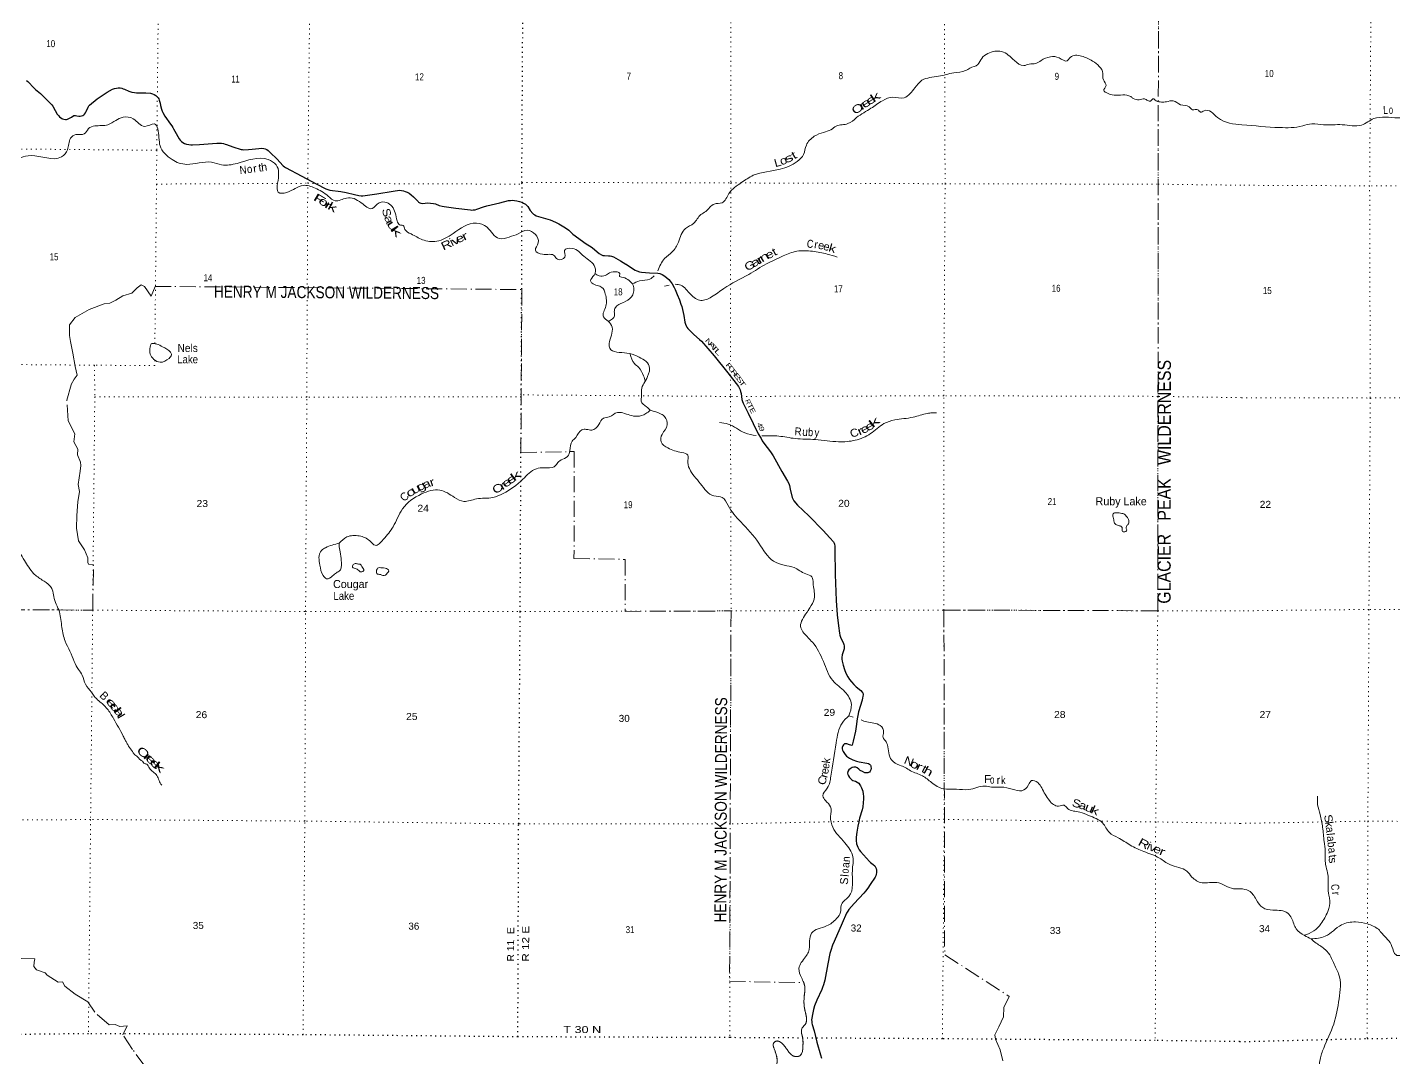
# Model space of a CAD drawing. Header units: feet. Extents: x -1048576 to 137166, y -268550 to 2097152.
# Drawn here: x -91916 to -57767, y 196575 to 222314 of the extents above; entities that cross this region are included whole.
import ezdxf
from ezdxf.enums import TextEntityAlignment as Align

# ---------------------------------------------------------------- set-up
doc = ezdxf.new("R2010")
doc.units = ezdxf.units.FT
doc.header["$LTSCALE"] = 80
doc.linetypes.add('DOT_DASHED', pattern=[7.7, 5, -1.2, 0.3, -1.2])
doc.linetypes.add('DOTTED', pattern=[1.5, 0.3, -1.2])
for name, color, linetype, lineweight in [('29', 7, 'Continuous', 25), ('39', 7, 'Continuous', 13), ('44', 7, 'DOT_DASHED', 13), ('6', 7, 'DOTTED', 25), ('7', 7, 'DOTTED', 13)]:
    doc.layers.add(name, color=color, linetype=linetype, lineweight=lineweight)
doc.layers.add('30', color=7, linetype='Continuous')
doc.layers.add('41', color=7, linetype='Continuous')

msp = doc.modelspace()

# ---------------------------------------------------------------- linework, layer by layer
at = {"layer": '29'}
for points in [[(-91935.28, 220983.56), (-91901.43, 220958.17), (-91869.14, 220928.26), (-91778.57, 220829.3), (-91746.97, 220795.25), (-91715.23, 220763.51), (-91630.6, 220695.8), (-91588.28, 220659.83), (-91438.72, 220512.67), (-91334.38, 220414.4), (-91300.58, 220376.28), (-91277.25, 220344.58), (-91216.99, 220237.1), (-91167.23, 220145.69), (-91137.2, 220108.1), (-91112.22, 220080.1), (-91056.07, 220037.61), (-91033.93, 220025.09), (-91002.2, 220016.63), (-90966.23, 220012.4), (-90935.53, 220014.66), (-90915.45, 220018.74), (-90879.48, 220033.55), (-90841.84, 220052.89), (-90813.89, 220067.41), (-90755.8, 220109.47), (-90733.48, 220113.95), (-90711.38, 220110.47), (-90678.47, 220101.26), (-90626.91, 220098.44), (-90598.07, 220097.03), (-90566.33, 220101.26), (-90529.69, 220114.39), (-90507.09, 220128.77), (-90490.16, 220145.69), (-90464.77, 220179.55), (-90444.79, 220209.34), (-90397.85, 220321.31), (-90380.14, 220350.93), (-90362.46, 220368.95), (-90173.24, 220526.11), (-89923.24, 220694), (-89784.35, 220767.53), (-89734.8, 220784.68), (-89690.37, 220795.26), (-89646.39, 220800.71), (-89599.39, 220799.5), (-89557.07, 220791.03), (-89517.77, 220777.58), (-89485.13, 220767.76), (-89375.78, 220721.85), (-89303.17, 220697.94), (-89235.38, 220684.32), (-89186.8, 220678.89), (-88951.02, 220677.82), (-88837.69, 220666.2), (-88790.14, 220653.95), (-88746.71, 220636.58), (-88708.62, 220611.19), (-88674.77, 220579.45), (-88647.23, 220549.75), (-88632.45, 220526.56), (-88619.76, 220496.93), (-88598.6, 220416.53), (-88584.9, 220362.61), (-88562.63, 220270.54), (-88545.72, 220222.42), (-88528.78, 220183.79), (-88475.92, 220097.69), (-88336.23, 219896.04), (-88307.86, 219857.66), (-88279.11, 219813.52), (-88260.07, 219781.78), (-88230.36, 219716.6), (-88117.67, 219526.29), (-88097.15, 219496.14), (-88065.41, 219466.52), (-88027.33, 219436.9), (-87991.08, 219414.39), (-87965.97, 219403.05), (-87934.23, 219392.47), (-87883.45, 219384), (-87832.49, 219378.46), (-87786.12, 219375.54), (-87614.4, 219385.58)], [(-87612.38, 219385.54), (-87178.88, 219419.97), (-87127.25, 219422.89), (-87104.82, 219422.09), (-87065.99, 219419.29), (-87015.21, 219408.71), (-86973.64, 219396.7), (-86941.91, 219386.12), (-86778.27, 219330.12), (-86571.74, 219265.53), (-86541.76, 219260.11), (-86506.16, 219254.95), (-86386.33, 219262.61), (-86298.42, 219272.25)], [(-86298.42, 219272.25), (-86127.4, 219291.01), (-86064.02, 219293.05), (-86002.45, 219284.11), (-85968.83, 219276.12), (-85932.86, 219261.3), (-85901.13, 219240.13), (-85878.84, 219218.71), (-85835.55, 219180.86), (-85681.44, 219026.46), (-85520.34, 218854.87), (-85490.18, 218830.31), (-85463.22, 218810.41), (-85053.56, 218598.27), (-84696.83, 218402.38), (-84452.02, 218277.02), (-84403.45, 218260.42), (-84354.7, 218249.52), (-84077.7, 218210.57), (-83950.65, 218188.17), (-83738.29, 218140.23), (-83626.98, 218112.01), (-83575.62, 218106.23), (-83529.66, 218107.78), (-83185, 218157.85), (-82775.87, 218225.2), (-82616.04, 218243.75), (-82560.77, 218241.06), (-82516.35, 218232.6), (-82469.81, 218215.67), (-82423.39, 218196.95), (-82376.72, 218171.25), (-82323.84, 218133.17), (-82262.49, 218082.4), (-82232.87, 218050.66), (-82196.91, 218012.59), (-82150.27, 217962.6), (-82137.67, 217949.12), (-82110.17, 217930.08), (-82078.64, 217918.57), (-82040.36, 217917.39), (-81908.95, 217926.8), (-81839.39, 217925.85), (-81763.88, 217917.42), (-81716.69, 217906.81), (-81619.38, 217866.62), (-81549.6, 217845.91), (-81496.68, 217834.88), (-81205.65, 217797.67), (-80841.45, 217753), (-80804.91, 217750.26), (-80777.41, 217752.38), (-80722.27, 217758.35), (-80684.33, 217769.3), (-80512.8, 217830.27), (-80428.36, 217853.92), (-80108.98, 217930.04), (-79886.79, 217987.2), (-79838.6, 217992.3), (-79800.4, 217994.15), (-79742.94, 217991.43), (-79685.82, 217980.85), (-79613.9, 217961.1), (-79558.89, 217944.89), (-79512.35, 217923.73), (-79465.81, 217894.12), (-79436.43, 217868.22), (-79408.69, 217834.88), (-79344.59, 217736.93), (-79283.87, 217665.64), (-79264.83, 217646.6), (-79235.22, 217627.56), (-79195.02, 217608.52), (-78963.61, 217542.5), (-78848.08, 217502.75), (-78715.56, 217448), (-78634.42, 217409.67), (-78506.32, 217332.19), (-78414.84, 217273.57), (-78378.44, 217244.66), (-78334.02, 217196), (-78281.13, 217149.46), (-77948.94, 216909.65), (-77822.07, 216830.02), (-77789.86, 216807.1), (-77621.56, 216665.98), (-77568.21, 216631.17), (-77535.89, 216617.59), (-77494.17, 216612.13), (-77392.84, 216608.26), (-77352.43, 216603.67), (-77314.35, 216595.21), (-77269.93, 216580.4), (-77090.97, 216484.28), (-76953.75, 216396.36)], [(-76951.73, 216396.31), (-76764.91, 216270.92), (-76726.24, 216248.26), (-76683.93, 216229.23), (-76614.12, 216208.07), (-76566.82, 216197.75), (-76367.43, 216181.08), (-76157.82, 216170.23), (-76108.53, 216161.52), (-76053.53, 216140.37), (-75985.94, 216097.66), (-75930.83, 216059.98), (-75884.29, 216017.67), (-75845.51, 215973.33), (-75799.67, 215907.66), (-75753.13, 215818.81), (-75727.09, 215768.76), (-75670.62, 215636.88), (-75620.12, 215503.88), (-75579.66, 215399.95), (-75559.31, 215338.98), (-75539.46, 215268.79), (-75509.92, 215115.8), (-75479.49, 214945.54), (-75467.53, 214896.46), (-75450.61, 214856.27), (-75431.57, 214824.53), (-75404.38, 214788.38), (-75254.32, 214643.64), (-75113.89, 214519.31), (-75067.71, 214471.25), (-74747.88, 214111.25), (-74404.55, 213681.5), (-74145.34, 213341.57), (-74114.71, 213295.36), (-74100.92, 213261.18), (-74088.22, 213220.99), (-74075.25, 213167.28), (-74058.61, 213015.79), (-74045.43, 212970.79), (-74028.99, 212924.82), (-73900.88, 212672.76), (-73646.08, 212161.13), (-73578.34, 212039.6), (-73546.65, 211985.55), (-73506.29, 211924.91), (-73339.69, 211709.14), (-73277.99, 211613.22), (-73062.28, 211220.33), (-72916.24, 210974.34), (-72887.53, 210919.59), (-72867.59, 210866.45), (-72846.38, 210777.35), (-72797.78, 210570.28), (-72777.69, 210515.37), (-72761.81, 210485.66), (-72669.8, 210379.67), (-72387.38, 210110.78), (-72022.51, 209741.1), (-71855.08, 209561.65), (-71765.41, 209457.54), (-71749.17, 209428.01), (-71740.02, 209400.42), (-71737.91, 209351.76), (-71732.81, 209260.09), (-71724.7, 208642.19), (-71699.03, 207997.66), (-71674.85, 207641.82), (-71642.79, 207366.55), (-71617.32, 207177.04), (-71607.88, 207127.55), (-71594.05, 207081.84), (-71519.66, 206925.69), (-71507.31, 206895.68), (-71498.85, 206863.94), (-71498.85, 206823.75), (-71502.57, 206790.05), (-71551.74, 206635.47), (-71558, 206571.28), (-71558.08, 206529.69), (-71549.62, 206481.04), (-71526.35, 206377.38), (-71494.22, 206271.06), (-71456.54, 206178.52), (-71405.77, 206091.79), (-71368.64, 206025.95), (-71319.03, 205962.74), (-71257.68, 205899.28), (-71199.29, 205842.42), (-71084.21, 205744.85), (-71052.48, 205708.88), (-71037.67, 205685.61), (-71029.22, 205647.53), (-71033.45, 205598.87), (-71042.28, 205560.25)], [(-71042.28, 205560.25), (-71054.6, 205505.79), (-71141.34, 205211.74), (-71163.27, 205120.93), (-71177.3, 205040.38), (-71198.46, 204847.87), (-71218.62, 204728.56), (-71274.62, 204481.88), (-71294.41, 204413.37), (-71304.23, 204384.57), (-71317.47, 204375.54), (-71333.85, 204378.22), (-71369.63, 204388.84), (-71433.28, 204412.07), (-71465.88, 204415.27), (-71490.4, 204414.19), (-71514.79, 204394.18), (-71536.94, 204363.42), (-71547.52, 204325.34), (-71549.36, 204294.04), (-71545.4, 204259.76), (-71528.83, 204220.9), (-71479.82, 204151.87), (-71440.56, 204109.87), (-71369.81, 204060.9), (-71281.33, 204013.37), (-71190, 203978.4), (-71129.16, 203961.44), (-70934.13, 203930.74), (-70895.95, 203921.28), (-70866.33, 203906.47), (-70846.4, 203884.32), (-70834.6, 203862.05), (-70830.37, 203836.66), (-70829.91, 203811.28), (-70834.6, 203766.85), (-70853.64, 203733), (-70870.53, 203711.27), (-70889.6, 203699.16), (-70910.75, 203688.58), (-70947.76, 203686.8), (-70982.68, 203692.81), (-71039.8, 203721.2), (-71096.92, 203752.04), (-71137.24, 203783.99), (-71175.19, 203815.51), (-71208.88, 203828.02), (-71259.81, 203830.32), (-71303.9, 203820.1), (-71350.78, 203794.35), (-71385.9, 203763.43), (-71410.01, 203724.54), (-71416.36, 203680.12), (-71412.68, 203651), (-71395.2, 203612.42), (-71365.59, 203574.34), (-71335.97, 203538.38), (-71308.82, 203515.39), (-71287.31, 203502.42), (-71219.62, 203483.38), (-71172.88, 203459.8), (-71135, 203428.37), (-71107.69, 203388.05)], [(-71107.69, 203388.05), (-71090.57, 203362.79), (-71065.13, 203318.05), (-71037.68, 203233.75), (-71022.88, 203161.82), (-71019.4, 203111.1), (-71018.64, 203043.35), (-71037.61, 202843.04), (-71052.5, 202768.34), (-71113.85, 202561.02), (-71137.06, 202463.78), (-71160.39, 202355.82), (-71185.78, 202211.97), (-71202.22, 202083.75), (-71202.7, 202002.53), (-71189.9, 201915.92), (-71158.27, 201831.18), (-71124.59, 201771.1), (-71090.58, 201723.29), (-71016.61, 201639.44), (-70868.99, 201476.59), (-70838.84, 201448.27), (-70777.48, 201399.62), (-70736.34, 201364.55), (-70716.14, 201336.15), (-70699.21, 201302.3), (-70690.75, 201259.99), (-70690.98, 201230.28), (-70692.87, 201190.18), (-70699.21, 201156.33), (-70711.79, 201113.67), (-70726.72, 201084.41), (-70851.75, 200904.91), (-70910.76, 200809.39), (-70966.53, 200737.97), (-71010.19, 200684.57), (-71250.14, 200423.49), (-71382.51, 200274.17), (-71409.75, 200237.39), (-71441.75, 200183.2), (-71551.91, 199931.79), (-71753.89, 199480.19), (-71792.92, 199383.53), (-71837.35, 199254.49), (-71857.69, 199175.73), (-71907.85, 198922.53), (-71985.8, 198512.51), (-72015.05, 198393.48), (-72040.54, 198324.01), (-72059.48, 198277.12), (-72186.87, 198012.44), (-72241.41, 197866.72), (-72264.81, 197780.06), (-72292.18, 197657.29), (-72306.07, 197562.99), (-72313.34, 197519.78), (-72311.22, 197479.58), (-72306.86, 197439.87), (-72300.64, 197405.54), (-72246.74, 197244.71), (-72180.53, 196962.6), (-72091.21, 196648.2), (-72064.45, 196566.31)]]:
    msp.add_lwpolyline(points, dxfattribs=at)
at = {"layer": '39'}
for p, q in [((-75988.14, 215844.62), (-75872.4, 215870.51)), ((-71382.22, 205118.37), (-71275.23, 205081.03))]:
    msp.add_line(p, q, dxfattribs=at)
for points in [[(-139726.18, 284721.75), (-139786.61, 284683.23), (-139865.18, 284636.58), (-139935.68, 284589.96), (-139981.99, 284555.51), (-140024.23, 284506.92), (-140030.24, 284490.75), (-140030.24, 284490.75), (-140086.75, 284492.64)], [(-76156.83, 216234.69), (-75987.74, 216537.01), (-75796.51, 216705), (-75643.78, 216951.63), (-75465.05, 217291.17), (-75259.61, 217418.82), (-75082.6, 217635.22), (-74959.75, 217716.26), (-74748.38, 217900.44), (-74552.79, 217931.18), (-74379.86, 218161.7), (-74067.84, 218434.94), (-73771.75, 218617.31), (-73096.38, 218770.28), (-72673.23, 218965.05), (-72516.3, 219134.98), (-72446.25, 219373.34), (-72247.07, 219591.81), (-72019.37, 219691.26), (-71829.91, 219756.29), (-71696.99, 219845.42), (-71406.67, 219908.68), (-71191.19, 220058.56), (-70830.67, 220291.54), (-70546.69, 220479.93), (-70280.64, 220567.35), (-70004.25, 220549.83), (-69851.21, 220661.21), (-69732.54, 220804.81), (-69555.46, 220990.93), (-69144.21, 221090.8), (-68763.17, 221176.47), (-68466.79, 221233.68), (-68360.02, 221294.49), (-68160.54, 221385.79), (-68064.08, 221539.43), (-67907.03, 221662.93), (-67566.25, 221712.17), (-67242.98, 221482.81), (-67012.74, 221358.19), (-66877.68, 221396.86), (-66712.31, 221411.37), (-66579.35, 221486.37), (-66347.59, 221575.73), (-66127.67, 221552.02), (-65929.82, 221475.77), (-65849.34, 221564.78), (-65569.03, 221595.71), (-65290.38, 221471.21), (-65035.51, 221164.98), (-65023.03, 221003.52), (-64954.11, 220860.35), (-65010.3, 220735.07), (-64955.72, 220684.73), (-64755.87, 220618.58), (-64338.24, 220583.22), (-64273.58, 220534.93), (-64126.27, 220507.01), (-63995.2, 220525.48), (-63916.44, 220485.29), (-63843.79, 220473.35), (-63783.4, 220525.98), (-63702.61, 220481.75), (-63571.42, 220447.74), (-63444.36, 220456.11), (-63279.01, 220478.7), (-63091.19, 220382.25), (-62879.27, 220330.26), (-62792.36, 220255.77), (-62659.24, 220256.08), (-62592.53, 220197.7), (-62505.87, 220230.2), (-62166.61, 220063.45), (-61557.51, 219882.22)], [(-61557.51, 219882.22), (-60618.45, 219810.87), (-60040.81, 219851.17), (-59812.95, 219905.81), (-59518.45, 219879.75), (-59052.54, 219882.06), (-58572.49, 219872.27), (-58260.03, 220033.93), (-57975.68, 220070.44), (-57360.53, 220086.97), (-57027.89, 220240.58), (-56902.87, 220272.95), (-56735.44, 220248.83), (-56511.54, 220224.75), (-56279.51, 220148.2), (-56122.18, 220136.19), (-55670.27, 220027.48), (-55472.51, 219924.66), (-55302.78, 219622.01), (-55066.35, 219180.14), (-54898.6, 218839.14), (-54753.06, 218518.31), (-54593.34, 218140.97), (-54439.68, 217779.78), (-54274.03, 217517.5), (-54225.39, 217285.42)], [(-92338.76, 218938.31), (-91824.11, 219112.17), (-91059.55, 219081.66), (-90912.7, 219255.6), (-90836.72, 219542.42), (-90703.81, 219633.57), (-90492.05, 219652.23), (-90383.44, 219783.69), (-90232.31, 219850.66), (-89901.57, 219879.69), (-89706.17, 219991.17), (-89524.8, 220066.28), (-89268.54, 220030.54), (-88983.68, 219839.44), (-88741.77, 219900.56), (-88626, 219559.69), (-88597.28, 219351.84), (-88299.96, 219009.36), (-87936.6, 218891.11), (-87311.42, 218945.05), (-87061.14, 218879.02), (-86673.94, 218916.26), (-85897.58, 219012.95), (-85697.57, 218878.17), (-85660.2, 218422.05), (-85643.53, 218193.98), (-85433.73, 218188.42), (-85024.77, 218365.58), (-84725.67, 218300.54), (-84394.7, 218095.96), (-84220.96, 217981.31), (-83938.73, 218050.6), (-83569.31, 217930.34), (-83298.69, 217787.65), (-83121.52, 217931.39), (-82931.92, 217935.87), (-82802.61, 217843.31), (-82672.66, 217480.26), (-82611.92, 217381.49), (-82525.14, 217363.53), (-82478.52, 217266.74), (-82322.93, 217152.05), (-82040.2, 217009.38), (-81683.08, 216969.84), (-81274.07, 217166.6), (-80693.73, 217422.3), (-80427.24, 217321.99), (-80126.02, 217036.05), (-79869.94, 217075), (-79646.23, 217158.29), (-79420.52, 217245.61), (-79145.46, 216933.37), (-79217.64, 216745.47), (-79041.91, 216644.95), (-78737.23, 216603.27), (-78668.46, 216520.67), (-78480.99, 216573.59), (-78489.45, 216743.13), (-78295.92, 216790.01), (-78007.02, 216594.88), (-77730.04, 216323.01), (-77747.73, 216127.16), (-77838.15, 215977.58), (-77799.7, 215923.16), (-77553.37, 215818.77), (-77470.28, 215651.42), (-77457.47, 215350.68), (-77515.34, 215080.05), (-77400.12, 214977.37), (-77300.93, 214826.2), (-77370.56, 214412.22), (-77358.2, 214301.23), (-76930.28, 214177.07), (-76673.92, 214098.95), (-76372.8, 213853.38), (-76414.54, 213588.84), (-76565.05, 213255.42), (-76564.69, 213104.03), (-76574.48, 212976.83), (-76439, 212835.84), (-76343.99, 212745.23)], [(-75722.83, 215897.64), (-75584.78, 215871.81), (-75336.14, 215642.26), (-75085.67, 215493.47), (-74815.58, 215578.88), (-74505.44, 215791.56), (-73887, 216142.22), (-73441.84, 216407.7), (-73022.73, 216602.46), (-72686.15, 216720.33), (-72290.79, 216719.23), (-71923.52, 216651.45), (-71673.22, 216575.33)], [(-76791.25, 215903.13), (-76904.31, 216012.05), (-77069.86, 216076.26), (-77112.25, 216090.29), (-77108.38, 216160.95), (-77175.05, 216203.19), (-77362.58, 216178.53), (-77473.38, 216117.71), (-77620.6, 216105.26), (-77734.94, 216166.32)], [(-77391.02, 214966.34), (-77241.08, 215110.97), (-77245.34, 215205.83), (-77219.36, 215312.88), (-77019.97, 215442.53), (-76814.55, 215582.3), (-76766.4, 215695.45), (-76766.74, 215838.77), (-76791.25, 215903.13)], [(-76791.25, 215903.13), (-76615.78, 215978.41), (-76355.68, 216025.44), (-76253.36, 216107.71)], [(-88761.24, 214415.95), (-88801.59, 214419.89), (-88845.76, 214330.97), (-88845.35, 214153.33), (-88752.24, 214016.28), (-88598.78, 213948.01), (-88375.11, 214045.42), (-88314.8, 214132.37), (-88341.17, 214198.92), (-88535.13, 214333.71), (-88680.52, 214402.01), (-88761.24, 214415.95)], [(-76847.62, 214152.28), (-76744.1, 213919.13), (-76643.02, 213822.47), (-76513.42, 213604.76), (-76468.12, 213480.7)], [(-84122.32, 209426.66), (-83927.02, 209582.55), (-83618.47, 209609.51), (-83355.95, 209482.95), (-83222.56, 209374.26), (-83021.19, 209518.05), (-82775.85, 209839.58), (-82538.87, 210284.23), (-82063.7, 210656.76), (-81606.03, 210752.7), (-81236.47, 210569.87), (-81004.28, 210471.5), (-80693.79, 210534.8), (-80284.39, 210568.05), (-80026.43, 210667.57), (-79533.07, 211023.99), (-79192.8, 211289.22), (-78991.13, 211309.88), (-78749.14, 211338.7), (-78676.71, 211415.58), (-78578.08, 211506.65), (-78412.88, 211593.83), (-78354.73, 211741.33), (-78298.79, 211973.6), (-78210.26, 212068.68), (-78053.38, 212262.83), (-77946.49, 212271.15), (-77807.27, 212253.31), (-77634.12, 212390.98), (-77519.51, 212546.68), (-77372.35, 212587.4), (-77168.86, 212690.82), (-77035.71, 212681.04), (-76674.45, 212597.1), (-76460.79, 212664.21), (-76345.57, 212746.73)], [(-76345.41, 212746.58), (-76073.48, 212653), (-75988.62, 212592.64), (-75923.58, 212380.84), (-76052.13, 212146.38), (-76075.89, 211956.57), (-75908.11, 211805.57), (-75554.85, 211691.33), (-75407.44, 211623.04), (-75407.15, 211497.89), (-75370.36, 211290.06), (-75091.11, 210913.23), (-74755.56, 210609.2), (-74547.7, 210567.3), (-74404.02, 210367.79), (-74084.36, 209958.76), (-73631.28, 209426.9), (-73265.14, 208977.6), (-73000.66, 208877.29), (-72752.42, 208819.33), (-72461.58, 208660.53), (-72306.09, 208584.19), (-72277.49, 208432.86), (-72244.41, 208087.76), (-72467.29, 207651.22), (-72583.5, 207313.84), (-72506.54, 207182.81), (-72296.23, 206955.19), (-72018.76, 206471.37), (-71783.66, 205995.53), (-71482.46, 205717.66), (-71320.34, 205397.08), (-71381.2, 205118.02)], [(-74612.59, 212440.42), (-74402.72, 212404.57), (-73986.68, 212181.47), (-73697.17, 212116.6)], [(-73555.35, 212108.64), (-73135.27, 212102.71), (-72725.65, 212041.09), (-72219.29, 212016.03), (-71638.24, 211960.86), (-71222.8, 212000.19), (-70843.97, 212164.58), (-70507.69, 212413.65), (-70237.61, 212505.12), (-69777.87, 212574.82), (-69421.06, 212668.51), (-69302.09, 212684.94), (-69193.15, 212681.15)], [(-64753.1, 209956.45), (-64777.65, 210077.35), (-64775.84, 210164.15), (-64695.2, 210186.54), (-64562.04, 210172.72), (-64507.55, 210160.74), (-64434.75, 210082.18), (-64392.25, 210021.72), (-64398.04, 209910.69), (-64444.3, 209852.04), (-64454.24, 209791.46), (-64438.04, 209761.22), (-64460.12, 209718.77), (-64510.53, 209710.58), (-64542.83, 209720.6), (-64549.04, 209789.22), (-64571.34, 209837.61), (-64648.07, 209869.73), (-64726.83, 209907.9), (-64753.1, 209956.45)], [(-92379.03, 209427.64), (-92238.74, 209324.75), (-92115.61, 209190.02), (-91986.07, 208998.55), (-91759.39, 208672.07), (-91543.17, 208507.04), (-91355.25, 208364.16), (-91292.49, 208267.41), (-91257.8, 208095.91), (-91115.7, 207710.69), (-91052.26, 207323.26), (-90968.76, 206978.28), (-90853.2, 206728.24), (-90741.65, 206470.12), (-90638.31, 206270.51), (-90543.18, 206131.45), (-90461.96, 205901.52), (-90312.24, 205704.04), (-90243.42, 205603.27), (-90128.18, 205490.5), (-89919.95, 205291.14), (-89764.06, 205047.26), (-89518.96, 204607.77), (-89468.3, 204506.96), (-89429.82, 204440.43), (-89385.24, 204353.74), (-89286.1, 204222.76), (-89247.63, 204160.27), (-89158.71, 204089.83), (-89102.07, 204023.34), (-89041.46, 203979.08), (-89007.06, 203934.75), (-88932.36, 203906.66), (-88865.56, 203805.89), (-88675.53, 203624.65), (-88622.78, 203495.59), (-88557.98, 203384.71)], [(-84122.32, 209426.66), (-84464.97, 209314.84), (-84563.65, 209248), (-84627.78, 209066.17), (-84603.13, 208878.5), (-84523.86, 208618.28), (-84436.94, 208539.76), (-84287.84, 208610.76), (-84193.22, 208689.71), (-84106.61, 208746.43), (-84068.48, 208831.3), (-84068.86, 208990.77), (-84099.63, 209210.73), (-84124.22, 209378.21), (-84123.37, 209426.32)], [(-83641.02, 208902.95), (-83719.72, 208916.89), (-83784.19, 208882.43), (-83786.08, 208827.92), (-83699.25, 208787.75), (-83652.79, 208759.6), (-83574.01, 208709.32), (-83507.53, 208747.83), (-83556.17, 208846.62), (-83598.66, 208903.05), (-83641.02, 208902.95)], [(-83084.74, 208643.43), (-83182.6, 208671.88), (-83186.82, 208754.63), (-83160.72, 208803.14), (-83049.79, 208811.47), (-82912.56, 208781.51), (-82884.2, 208731.11), (-82920.38, 208676.52), (-82962.63, 208630), (-83029.17, 208619.75), (-83085.71, 208643.84)], [(-71382.22, 205118.37), (-71551.23, 204932.26), (-71699.35, 204441.4), (-71832.54, 203603.36), (-71922.62, 203310.45), (-72033.1, 203112.37), (-71970.3, 202997.46), (-71840.84, 202842.33), (-71840.28, 202602.11), (-71785.19, 202329.73), (-71485.75, 201944.87), (-71281.2, 201590.07), (-71296.55, 201254.95), (-71381.76, 200602.74), (-71512.59, 200481.32), (-71574.87, 200374.18), (-71590.62, 200206.6), (-71691.11, 200048.92), (-71940.8, 199864.64), (-72313.54, 199684.12), (-72363.52, 199492.23), (-72395.15, 199213.59), (-72463.45, 199094.33), (-72632.21, 198801.24), (-72567.13, 198575.31), (-72511.9, 198450.56)], [(-71074.44, 205010.95), (-70934.06, 204961.96), (-70596.98, 204869.89), (-70513.89, 204704.56), (-70529.72, 204573.31), (-70448.78, 204462.48), (-70418.35, 204387.86), (-70320.65, 204012.63), (-70114.6, 203881.9), (-69973.27, 203825.71), (-69841.97, 203743.25), (-69545.15, 203616.77), (-69316.83, 203447.74), (-69019.95, 203293), (-68695.16, 203281.64), (-68388.54, 203272.26), (-67985.32, 203357.99), (-67819.86, 203336.17), (-67575.79, 203334.72), (-67299.32, 203280.86), (-67061.21, 203245.08), (-66892.11, 203386.78), (-66815.71, 203497.98), (-66664.31, 203445.85), (-66563.14, 203312.85), (-66372.8, 202998.4), (-66140.51, 202861.67), (-66005.41, 202882.17), (-65916.47, 202801.63), (-65611.68, 202711.51), (-65391.61, 202627.24), (-65040.19, 202438.31), (-64872.22, 202200.5), (-64656.08, 202069.8), (-64349.05, 201884.8), (-64007.78, 201724.11), (-63622.13, 201561.5), (-63357.5, 201396.59), (-62939.58, 201234.06), (-62808.12, 201087.01), (-62553.63, 200944.28), (-62190.57, 200951.18), (-61986.66, 200876.97), (-61766.61, 200796.74), (-61606.47, 200796.1)], [(-60002.71, 199632.74), (-59762.32, 199740.34), (-59585.01, 199916.05), (-59415.9, 200229), (-59361.73, 200507.57), (-59388.07, 200632.69), (-59406.45, 200854.7), (-59416.87, 201189.74), (-59467.51, 201397.6), (-59477.93, 201734.66), (-59504.39, 201972.81), (-59543.08, 202330.04), (-59605.92, 202648.9), (-59666.68, 202893.09), (-59672.94, 203105.01)], [(-61606.47, 200796.1), (-61384.96, 200742.45), (-61203.22, 200528.62), (-61039.64, 200322.85), (-60783.42, 200262.46), (-60412.23, 200183.97), (-60319.32, 200060.91), (-60200.05, 199792.54), (-59996.18, 199629.18), (-59829.98, 199540.67)], [(-59831.26, 199540.42), (-59477.8, 199609.32), (-59070.66, 199890.13), (-58719.79, 199967.05), (-58421.23, 199914.75), (-58148.81, 199781.71), (-58055.93, 199676.81), (-57809.54, 199356.05), (-57708.47, 199140.15), (-57605.59, 199126.08), (-57351.63, 199293.76), (-57160.03, 199310.03), (-56669.87, 199259.88), (-55776.31, 199209.98), (-55340.72, 199278.87), (-55028.23, 199414.3), (-54729.79, 199479.07), (-54041.92, 199390.69), (-53755.4, 199273.8), (-53690.64, 199055.86), (-53688.49, 198926.69), (-53494.85, 198916.72), (-53353.64, 198888.55), (-53099.34, 198727.24), (-52958.11, 198678.88), (-52395.32, 198618.68)], [(-57830.81, 190463.11), (-57968.11, 190610.37), (-58139.71, 190769.71), (-58454.69, 191100.53), (-58468.97, 191259.97), (-58473.27, 191530.43), (-58550.05, 191659.55), (-58713.61, 191847.16), (-58810.71, 192131.69), (-58867.49, 192436.43), (-58986.95, 192888.47), (-59013.59, 193310.29), (-59064.25, 193544.39), (-59056.4, 193754.3), (-59094.99, 194016.67), (-59159.92, 194404.15), (-59190.5, 194723.04), (-59273.42, 194955.1), (-59422.96, 195231.52), (-59481.67, 195447.45), (-59593.07, 195909.58), (-59605.8, 196531.23), (-59515.32, 196813.86), (-59265.83, 197415.49), (-59131.32, 198041.27), (-59142.04, 198666.95), (-59206.72, 198804.16), (-59336.09, 199090.69), (-59473.43, 199272.26), (-59703.53, 199437.62), (-59832.36, 199541.31)], [(-72511.9, 198450.56), (-72485.94, 198357.49), (-72491.55, 198169.74), (-72490.71, 197808.41), (-72475.65, 197406.75), (-72536, 197335.95), (-72570.09, 197251.09), (-72543.51, 197097.74), (-72530.88, 196871.68), (-72608.97, 196623.21), (-72740.04, 196606.76), (-72889.58, 196723.49), (-73059.52, 196937.07), (-73196.8, 196989.23), (-73265.26, 196934.57), (-73248.79, 196793.3), (-73179.67, 196563.34), (-73193.38, 196387.69), (-73275.64, 196197.75), (-73259.16, 196050.43), (-73046.72, 195774.38), (-72640.09, 195266.63), (-72577.33, 195167.87), (-72798.72, 194957.42), (-72945.89, 194922.76), (-73097, 194847.72), (-73239.65, 194607.17), (-73249.08, 194326.56), (-73210.14, 194062.21), (-73255.85, 193769.41), (-73263.34, 193523.12), (-73353.69, 193343.25), (-73371.16, 193050.51), (-73413.04, 192842.5), (-73506.91, 192442.59), (-73516.69, 192311.36), (-73326.6, 192105.91), (-73281.89, 191962.69), (-73315.87, 191831.4), (-73337.72, 191686.01), (-73291.02, 191554.91), (-73198.21, 191547.05), (-73056.77, 191442.41), (-73195.73, 191347.21), (-73300.33, 191221.82), (-73392.71, 191050.02), (-73465.19, 190989.29), (-73608.3, 190946.57), (-73656.55, 190873.79), (-73601.61, 190670.03), (-73609.37, 190540.82), (-73754.43, 190465.8), (-73946, 190439.11), (-74068.91, 190384.32), (-74099.08, 190345.9), (-74052.32, 190188.55), (-74001.68, 190097.83), (-73977.23, 189992.92), (-73845.91, 189906.43), (-73744.8, 189795.64), (-73712.28, 189692.77), (-73615.13, 189551.69), (-73630.78, 189341.72), (-73725.44, 189280.94), (-73793.8, 189183.89), (-73976.6, 188860.48), (-74113.26, 188646.19)]]:
    msp.add_spline(points, degree=3, dxfattribs=at)
at = {"layer": '44'}
for points in [[(-63638.45, 229607.18), (-63663.22, 207738.64), (-69007.05, 207758.04), (-68988.56, 199147.52), (-67375.11, 198103.8), (-67510.05, 197827.04), (-67515.88, 197596.88), (-67636.72, 197348.4), (-67731.37, 197146.39), (-67717.13, 197033.35), (-67601.85, 196771.05), (-67532.97, 196498.59)], [(-92379.99, 207765.9), (-90282.67, 207754.58), (-90262.98, 208884.57), (-90387.69, 208901.56), (-90400.85, 208944.25), (-90408.26, 209061.5), (-90490.43, 209263.23), (-90636.77, 209482.57), (-90687.95, 209804.71), (-90676.7, 210121.38), (-90654.76, 210464.05), (-90610.56, 210721.42), (-90643.04, 210889.72), (-90592.97, 211227.7), (-90581.73, 211366.73), (-90585.8, 211453.63), (-90664.44, 211633.07), (-90657.19, 211774.21), (-90751.88, 211958.05), (-90731.19, 212157.43), (-90897.18, 212488.25), (-90925.89, 212999.62), (-90820.12, 213390.84), (-90744.48, 213522.34), (-90669.48, 213625.6), (-90718.97, 213844.74), (-90778.08, 214173.12), (-90836.04, 214463.11), (-90862.75, 214619.16), (-90862.78, 214883.6), (-90719.48, 215062), (-90371.85, 215263.99), (-89997.22, 215410.86), (-89855.59, 215427.8), (-89702.72, 215494.96), (-89526.61, 215608.01), (-89301.23, 215669.47), (-89171.05, 215803.76), (-89072.5, 215878.22), (-88984.54, 215841.89), (-88824.64, 215598.01), (-88722.18, 215843.96), (-79557.04, 215763.51), (-79581.16, 211694.45), (-78248.89, 211716.46), (-78253.25, 209045.88), (-76974.48, 209022.69), (-76971.77, 207724.63), (-74328.19, 207734.81), (-74363.49, 198482.11), (-72511.9, 198450.56)], [(-88954.92, 196332.94), (-89283.76, 196778.51), (-89525.52, 197149.42), (-89417.51, 197373.04), (-89605.58, 197355.14), (-89719.43, 197406.19), (-89866.93, 197397.45), (-90231.12, 197708.58), (-90406.84, 197966.95), (-90719.2, 198161.83), (-90983.01, 198361.65), (-91041.08, 198469.97), (-91146.23, 198460.26), (-91418.76, 198632.03), (-91469.72, 198697.79), (-91684.04, 198767.29), (-91754.67, 198855.71), (-91748.15, 198964.56), (-91730.27, 199040.86), (-92070.97, 199054.71)]]:
    msp.add_lwpolyline(points, dxfattribs=at)
msp.add_spline([(-72511.9, 198450.56), (-72485.94, 198357.49), (-72491.55, 198169.74), (-72490.71, 197808.41), (-72475.65, 197406.75), (-72536, 197335.95), (-72570.09, 197251.09), (-72543.51, 197097.74), (-72530.88, 196871.68), (-72608.97, 196623.21), (-72740.04, 196606.76), (-72889.58, 196723.49), (-73059.52, 196937.07), (-73196.8, 196989.23), (-73265.26, 196934.57), (-73248.79, 196793.3), (-73179.67, 196563.34), (-73193.38, 196387.69), (-73275.64, 196197.75), (-73259.16, 196050.43), (-73046.72, 195774.38), (-72640.09, 195266.63), (-72577.33, 195167.87), (-72798.72, 194957.42), (-72945.89, 194922.76), (-73097, 194847.72), (-73239.65, 194607.17), (-73249.08, 194326.56), (-73210.14, 194062.21), (-73255.85, 193769.41), (-73263.34, 193523.12), (-73353.69, 193343.25), (-73371.16, 193050.51), (-73413.04, 192842.5), (-73506.91, 192442.59), (-73516.69, 192311.36), (-73326.6, 192105.91), (-73281.89, 191962.69), (-73315.87, 191831.4), (-73337.72, 191686.01), (-73291.02, 191554.91), (-73198.21, 191547.05), (-73056.77, 191442.41), (-73195.73, 191347.21), (-73300.33, 191221.82), (-73392.71, 191050.02), (-73465.19, 190989.29), (-73608.3, 190946.57), (-73656.55, 190873.79), (-73601.61, 190670.03), (-73609.37, 190540.82), (-73754.43, 190465.8), (-73946, 190439.11), (-74068.91, 190384.32), (-74099.08, 190345.9), (-74052.32, 190188.55), (-74001.68, 190097.83), (-73977.23, 189992.92), (-73845.91, 189906.43), (-73744.8, 189795.64), (-73712.28, 189692.77), (-73615.13, 189551.69), (-73630.78, 189341.72), (-73725.44, 189280.94), (-73793.8, 189183.89), (-73976.6, 188860.48), (-74113.26, 188646.19)], degree=3, dxfattribs=at)
at = {"layer": '6'}
for points in [[(-79655.87, 197095.29), (-79636.01, 202414.38), (-79597.96, 207717.36), (-79572.94, 213067.81), (-79570.59, 213132.02), (-79550.28, 218395.92), (-79556.44, 218440.31), (-79526.04, 223716.91), (-79520.15, 223783.54), (-79494.13, 229656.57)], [(-61616.16, 196976.01), (-58428.43, 197052.71), (-53101.74, 197110.52), (-47770.99, 197138.07), (-47778.4, 202476.64), (-47733.3, 207748.65), (-47698.37, 213097.34), (-47671.48, 218423.83), (-47676.86, 223754.33), (-47626.27, 229566)], [(-61616.16, 196976.01), (-63724.44, 197003.24), (-69045.7, 197045.34), (-74358.86, 197075.34), (-79655.87, 197095.29), (-85023.54, 197147.37), (-90389.14, 197173.22), (-92423.8, 197151.12)]]:
    msp.add_lwpolyline(points, dxfattribs=at)
at = {"layer": '7'}
for p, q in [((-88681.75, 219244.65), (-92332.5, 219276.31)), ((-61571.9, 213062.77), (-63275.69, 213089.64)), ((-61601.15, 202428.36), (-59542.99, 202464.36)), ((-63716.43, 201642.35), (-63724.44, 197003.24))]:
    msp.add_line(p, q, dxfattribs=at)
for points in [[(-88610.49, 229690.82), (-88645.45, 224432.57), (-88633.69, 223718.01), (-88681.75, 219244.65), (-88687.84, 218398.84), (-88728.21, 214410.78)], [(-84919.61, 215770.29), (-84907.8, 218417.75), (-84849.6, 223728.85), (-84806.9, 229676.09)], [(-69045.7, 197045.34), (-68999.26, 202527.2), (-69007.05, 207758.04), (-69008.58, 213109.53), (-68978.59, 218406.43), (-68999.13, 223749.65), (-68979.75, 229621.66)], [(-63638.45, 229607.18), (-63645.06, 223731.39), (-63651.56, 218398.36), (-63654.82, 213097.86), (-63663.22, 207738.64), (-63715.01, 202465.62), (-63715.99, 201898.2)], [(-58270.95, 229591.2), (-58328.34, 223763.83), (-58367.26, 218362.66), (-58351.81, 213054.36), (-58384.8, 207772.28), (-58411.73, 202484.14), (-58428.43, 197052.71)], [(-74321.03, 227342.99), (-74336.45, 223759.41), (-74336.1, 218428.26), (-74340.85, 213979.4)], [(-88687.84, 218398.84), (-84907.8, 218417.75), (-79550.28, 218395.92)], [(-79556.44, 218440.31), (-74336.1, 218428.26), (-68978.59, 218406.43), (-63651.56, 218396.19), (-61557.3, 218369.2)], [(-47671.48, 218423.83), (-53020.37, 218384.16), (-58365.23, 218354.59), (-61557.3, 218369.2)], [(-85023.54, 197147.37), (-84981.54, 202484.68), (-84961.49, 207721), (-84931.63, 213074.43), (-84920.79, 215504.22)], [(-88732.39, 213997.76), (-88733.73, 213864.93), (-90236.51, 213873.54), (-92354.71, 213891.71)], [(-90236.51, 213873.54), (-90230.63, 213084.28), (-90282.67, 207754.58), (-90335.07, 202524.68), (-90389.14, 197173.22)], [(-74341.22, 213631.92), (-74341.8, 213093.06), (-74328.19, 207734.81), (-74349.13, 202424.23), (-74358.86, 197075.34)], [(-63610.21, 213094.92), (-63659.15, 213095.69), (-69008.58, 213109.53), (-74341.8, 213093.06), (-79570.59, 213132.02)], [(-61571.9, 213062.77), (-58351.81, 213054.36), (-53041.23, 213075.84), (-47698.37, 213097.34)], [(-79574.38, 213087.57), (-84931.63, 213074.43), (-90230.63, 213084.28)], [(-92379.99, 207765.9), (-90282.67, 207754.58), (-84961.49, 207721), (-79597.96, 207717.36), (-74328.19, 207734.81), (-69007.05, 207758.04), (-63663.22, 207738.64), (-61586.54, 207738.32)], [(-47733.3, 207748.65), (-53058.03, 207745.32), (-58384.8, 207772.28), (-61586.54, 207738.32)], [(-74671.49, 202416.5), (-79636.01, 202414.38), (-84981.54, 202484.68), (-90335.07, 202524.68), (-92401.68, 202509.91)], [(-61601.15, 202428.36), (-63715.01, 202465.62), (-68994.92, 202525.03), (-74348.05, 202416.64), (-74384.25, 202416.62)], [(-59226.77, 202469.89), (-58411.73, 202484.14), (-53076.88, 202447.1), (-47778.4, 202476.64)]]:
    msp.add_lwpolyline(points, dxfattribs=at)

# ---------------------------------------------------------------- texts
at = {"layer": '30'}
for s, rotation, width, p in [('N', 311.618, 1.55, (-74927.98, 214419.36)), ('A', 311.618, 1.75, (-74844.93, 214327.39)), ('T', 311.618, 1.9, (-74782.45, 214254.87)), ('L', 311.618, 1.95, (-74699.23, 214161.88)), ('F', 308.622, 1.7, (-74423.65, 213816.01)), ('O', 308.622, 1.4, (-74360.59, 213738.62)), ('R', 307.327, 1.45, (-74293.66, 213648.25)), ('E', 307.327, 1.55, (-74222.26, 213557.9)), ('S', 307.327, 1.55, (-74156.94, 213472.24)), ('T', 307.327, 1.75, (-74090.26, 213377.83)), ('R', 291.779, 1.05, (-73956.72, 212937.86)), ('T', 296.942, 1.45, (-73899.44, 212823.88)), ('E', 296.942, 1.25, (-73844.42, 212713.39)), ('4', 294.883, 1.35, (-73663.84, 212353.94)), ('9', 296.474, 1.45, (-73614.68, 212255.1))]:
    msp.add_text(s, height=120, rotation=rotation, dxfattribs=dict(at, width=width)).set_placement(p, align=Align.CENTER)
at = {"layer": '41'}
for s, rotation, width, p in [('k', 33.526, 1.8, (-70669.77, 220494.35)), ('C', 32.867, 1.4, (-71124.31, 220195.74)), ('r', 32.867, 1.75, (-71001.67, 220275.62)), ('e', 32.876, 1.6, (-70904.41, 220341.8)), ('e', 33.594, 1.6, (-70786.9, 220417.37)), ('L', 1.719, 0.8, (-57967.18, 220150.73)), ('o', 359.719, 0.7, (-57834.43, 220153.86)), ('L', 15.616, 1.15, (-73137.95, 218841.73)), ('o', 19.566, 1.2, (-72987.76, 218893.36)), ('s', 25.404, 1.6, (-72843.1, 218960.13)), ('t', 30.263, 1.4, (-72707.62, 219036.35)), ('N', 6.002, 0.9, (-86514.73, 218655.35)), ('o', 7.412, 0.9, (-86350.04, 218676.74)), ('F', 328.773, 1.85, (-84663.13, 217935.17)), ('o', 327.78, 1.55, (-84563.28, 217874.02)), ('r', 325.967, 1.8, (-84442.73, 217791.76)), ('k', 331.431, 1.65, (-84335.27, 217735.16)), ('S', 285.251, 1.2, (-83029.09, 217660.75)), ('a', 292.666, 1.35, (-82969.11, 217477.22)), ('u', 305.109, 1.8, (-82870.79, 217297.29)), ('k', 308.887, 2, (-82770.56, 217157.42)), ('R', 25.28, 1.35, (-81401.43, 216793.2)), ('i', 26.098, 1.15, (-81270.09, 216856.77)), ('v', 26.098, 1.45, (-81173.22, 216904.21)), ('e', 24.843, 1.35, (-81064.24, 216955.18)), ('r', 24.843, 1.5, (-80942.77, 217011.43)), ('C', 353.315, 0.85, (-72362.25, 216808.16)), ('e', 345.435, 1.05, (-71963.09, 216743.48)), ('k', 343.085, 1.3, (-71823.69, 216700.66)), ('a', 30.913, 1.6, (-73676.96, 216361.24)), ('r', 30.708, 1.7, (-73554.53, 216433.81)), ('n', 30.708, 1.6, (-73452.19, 216495.35)), ('e', 24.627, 1.3, (-73327.44, 216554.65)), ('t', 27.627, 1.3, (-73199.83, 216620.85)), ('G', 30.913, 1.25, (-73811.38, 216280.75)), ('e', 28.736, 1.45, (-70819.76, 212266.66)), ('k', 37.915, 1.95, (-70690.82, 212373.35)), ('R', 357.02, 0.9, (-72657.18, 212117.63)), ('u', 357.02, 0.95, (-72483.38, 212108.59)), ('b', 357.313, 0.85, (-72344.34, 212101.58)), ('y', 354.65, 0.9, (-72191.28, 212093.76)), ('C', 20.595, 1.1, (-71213.78, 212091.61)), ('r', 23.511, 1.45, (-71062.17, 212141.03)), ('e', 25.497, 1.35, (-70948.39, 212194.33)), ('e', 34.166, 1.6, (-79879.44, 210866.5)), ('e', 34.166, 1.6, (-79771.07, 210944.6)), ('k', 36.53, 1.9, (-79653.29, 211033.85)), ('o', 32.514, 1.55, (-82285.15, 210621.81)), ('u', 29.041, 1.6, (-82161.5, 210694.91)), ('g', 26.192, 1.5, (-82029.85, 210765.65)), ('a', 21.147, 1.3, (-81904.05, 210818.44)), ('r', 19.289, 1.3, (-81769.3, 210861.73)), ('C', 29.243, 1.3, (-80118.78, 210709.43)), ('r', 31.162, 1.7, (-79989.17, 210782.54)), ('e', 315.781, 2, (-89875.18, 205360.45)), ('d', 307.75, 1.95, (-89795.55, 205261.92)), ('a', 304.792, 1.75, (-89706.57, 205155.55)), ('l', 300.595, 1.25, (-89657.74, 205053.92)), ('C', 321.205, 1.55, (-89088.59, 204125.13)), ('r', 319.097, 2.1, (-88972.29, 204024.31)), ('e', 318.032, 1.9, (-88885.09, 203942.76)), ('e', 315.851, 2, (-88780.14, 203842.47)), ('k', 320.913, 2, (-88683.48, 203756.47)), ('e', 81.212, 0.9, (-71870.82, 203850.5)), ('N', 337.566, 1.2, (-69917.53, 203889.25)), ('o', 330.665, 1.45, (-69785.95, 203814.47)), ('r', 335.403, 1.5, (-69659.3, 203758.38)), ('C', 71.03, 1.1, (-71953.37, 203467.08)), ('r', 74.725, 1.2, (-71916.13, 203600.93)), ('t', 332.706, 1.3, (-69545.19, 203701.15)), ('h', 331.613, 1.5, (-69442.96, 203642.69)), ('F', 359.982, 1.1, (-67915.47, 203437.67)), ('o', 1.004, 0.75, (-67798.16, 203420.67)), ('k', 0.547, 0.85, (-67520.78, 203409.54)), ('S', 343.872, 1.2, (-65719.18, 202830.07)), ('a', 343.186, 1.2, (-65563.08, 202781.51)), ('u', 338.499, 1.4, (-65408.74, 202721.22)), ('k', 336.343, 1.45, (-65269.1, 202659.42)), ('S', 282.567, 1.15, (-59490.09, 202525.73)), ('k', 278.352, 1.05, (-59472.53, 202389.15)), ('a', 276.227, 0.95, (-59454.93, 202259.69)), ('R', 331.442, 1.4, (-64057.25, 201834.62)), ('i', 335.333, 1.1, (-63923.63, 201778.56)), ('v', 336.464, 1.4, (-63821.54, 201735.62)), ('e', 337.188, 1.25, (-63709.13, 201688.73)), ('a', 276.135, 0.95, (-59430.54, 202034.27)), ('b', 276.336, 0.95, (-59414.56, 201888.63)), ('n', 85.25, 0.95, (-71354.93, 201526.94)), ('r', 337.086, 1.45, (-63583.3, 201632.27)), ('a', 276.344, 0.95, (-59398.37, 201743.06)), ('s', 277.469, 1.1, (-59385.19, 201492.49)), ('o', 85.504, 0.8, (-71386.8, 201230.83)), ('a', 83.729, 0.95, (-71370.79, 201380.05)), ('C', 274.244, 0.8, (-59327.04, 200826.89))]:
    msp.add_text(s, height=200, rotation=rotation, dxfattribs=dict(at, width=width)).set_placement(p, align=Align.CENTER)
for s, rotation, p in [('h', 7.576, (-85985.91, 218724.5)), ('r', 7.412, (-86216.53, 218694.11)), ('t', 7.576, (-86089.66, 218711.72)), ('r', 351.788, (-72216.2, 216790.22)), ('e', 349.152, (-72092.94, 216773.06)), ('C', 41.897, (-82428.05, 210516.96)), ('B', 316.713, (-90063.43, 205542.32)), ('k', 82.107, (-71851.25, 203983.81)), ('e', 79.147, (-71892.03, 203717.96)), ('r', 0.942, (-67644.06, 203412.15)), ('l', 276.135, (-59442.65, 202147.01)), ('t', 277.461, (-59389.01, 201596.84)), ('l', 85.504, (-71390.75, 201119.14)), ('S', 85.504, (-71403.14, 200980.16)), ('r', 276.013, (-59304.35, 200667.76))]:
    msp.add_text(s, height=200, rotation=rotation, dxfattribs=at).set_placement(p, align=Align.CENTER)
for s, width, p in [('Lake', 0.9, (-88171.96, 213921.99)), ('Nels', 0.95, (-88163.28, 214203.83)), ('Lake', 0.9, (-84266.74, 208011.99))]:
    msp.add_text(s, height=200, dxfattribs=dict(at, width=width)).set_placement(p)
for s, p in [('Ruby Lake', (-65217.45, 210375.11)), ('Cougar', (-84275.42, 208306.84))]:
    msp.add_text(s, height=200, dxfattribs=at).set_placement(p)
at = {"layer": '44'}
for s, height, rotation, width, p in [('HENRY M JACKSON WILDERNESS', 300, 359.585, 0.85, (-87253.61, 215565.27)), ('GLACIER   PEAK   WILDERNESS', 330, 89.935, 0.9, (-63340.56, 207915.93)), ('HENRY M JACKSON WILDERNESS', 300, 89.809, 0.85, (-74444.26, 199951.13))]:
    msp.add_text(s, height=height, rotation=rotation, dxfattribs=dict(at, width=width)).set_placement(p)
at = {"layer": '6'}
for s, rotation, width, p in [('R 11  E', 89.786, 1.1, (-79750.54, 198975.81)), ('R 12 E', 89.786, 1.25, (-79375.61, 198972.31)), ('T 30 N', 359.784, 1.35, (-78521.36, 197191.02))]:
    msp.add_text(s, height=175, rotation=rotation, dxfattribs=dict(at, width=width)).set_placement(p)
at = {"layer": '7'}
for s, width, p in [('10', 0.85, (-91441.34, 221819.71)), ('11', 0.65, (-86813.66, 220934.9)), ('12', 0.85, (-82226.21, 220990.43)), ('7', 0.85, (-76937.01, 221005.85)), ('8', 0.85, (-71639.22, 221020.39)), ('9', 0.85, (-66239.35, 221002.7)), ('10', 0.85, (-60987.92, 221074.36)), ('15', 0.85, (-91360.12, 216495.12)), ('14', 0.85, (-87512.23, 215971.51)), ('13', 0.85, (-82184.92, 215905.59)), ('17', 0.85, (-71756.96, 215694.61)), ('16', 0.85, (-66313.78, 215708.81)), ('18', 0.85, (-77259.85, 215618.89)), ('15', 0.85, (-61036.84, 215651.56)), ('23', 1.1, (-87687.08, 210330.69)), ('24', 1.1, (-82166.32, 210211.62)), ('19', 0.85, (-77011.08, 210301.85)), ('20', 1.1, (-71650.58, 210335.86)), ('21', 0.85, (-66414.41, 210381.82)), ('22', 1.1, (-61115.64, 210310.45)), ('29', 1.1, (-72013.36, 205112.78)), ('26', 1.1, (-87706.98, 205056.34)), ('25', 1.1, (-82450.12, 205011.72)), ('30', 1.05, (-77134.21, 204963.22)), ('28', 1.1, (-66254.58, 205061.69)), ('27', 1.1, (-61119.08, 205058.7)), ('35', 1.05, (-87780.57, 199790.97)), ('36', 1.05, (-82392.51, 199773.52)), ('31', 0.85, (-76961.55, 199686.75)), ('32', 1.05, (-71336.83, 199726.36)), ('33', 1.05, (-66360.99, 199665.7)), ('34', 1.05, (-61132.54, 199710.62))]:
    msp.add_text(s, height=175, dxfattribs=dict(at, width=width)).set_placement(p)

doc.saveas('drawing.dxf')
